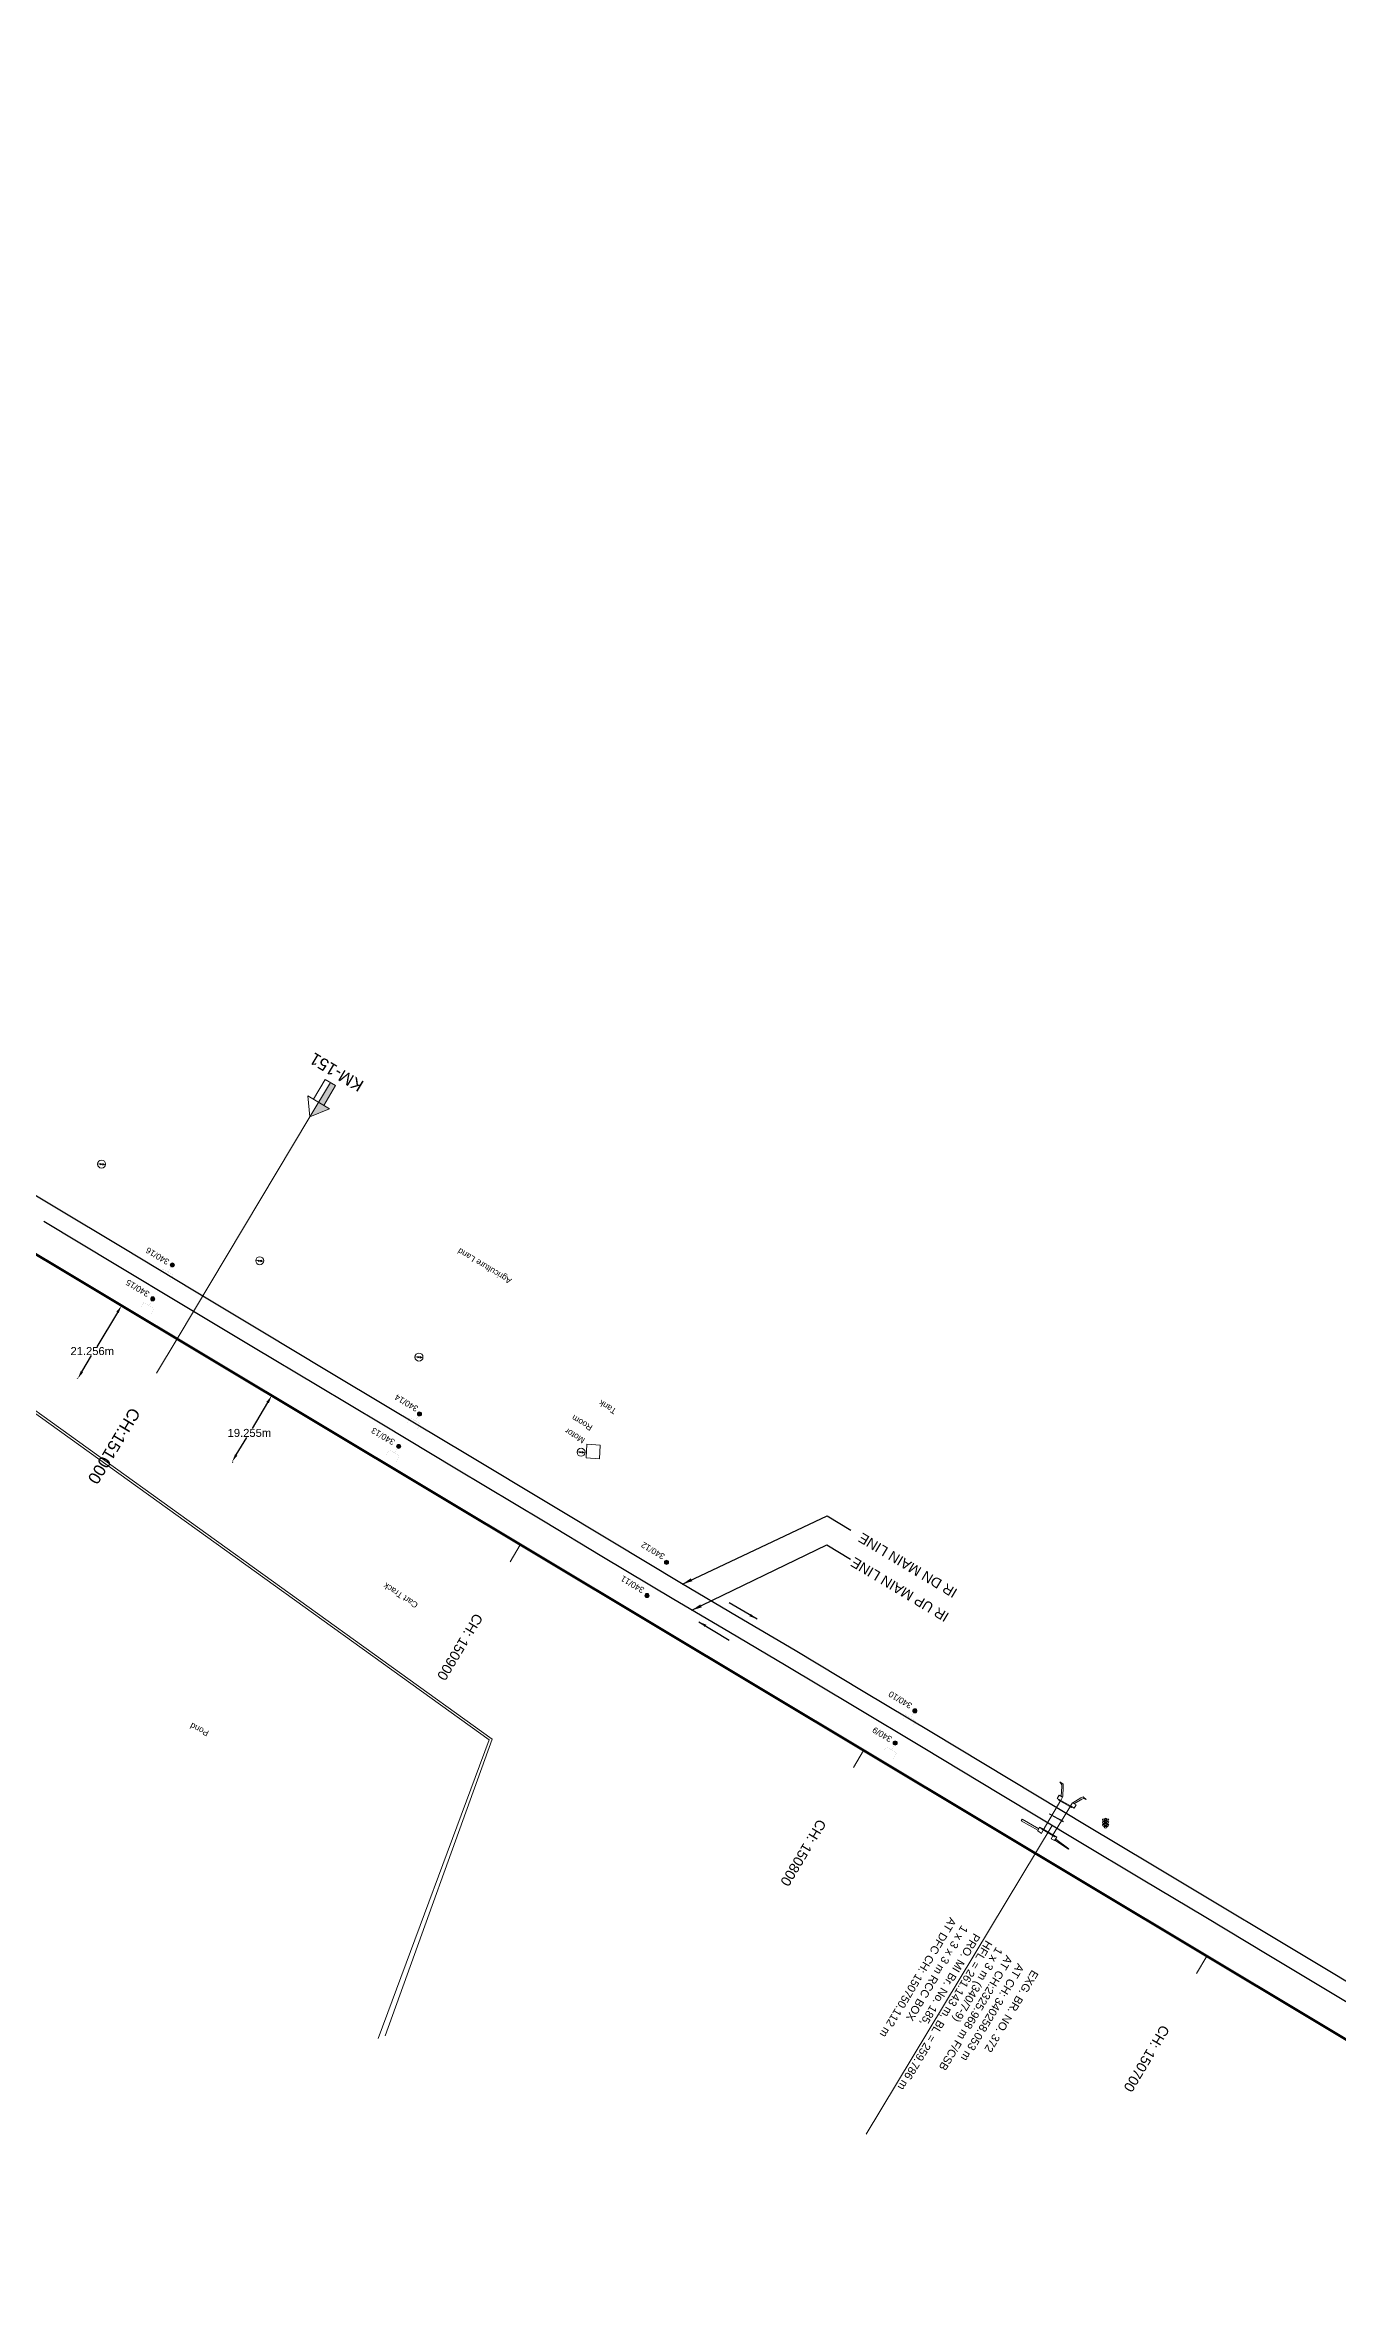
# Model space of a CAD drawing. Header units: metres. Extents: x 592467 to 614288, y 3398001 to 3402649.
# Drawn here: x 610781 to 611104, y 3401545 to 3402104 of the extents above; entities that cross this region are included whole.
import ezdxf
from ezdxf.enums import TextEntityAlignment as Align

# ---------------------------------------------------------------- set-up
doc = ezdxf.new("R2010")
doc.units = ezdxf.units.M
doc.header["$MEASUREMENT"] = 0
doc.layers.get('0').update_dxf_attribs({"lineweight": 0})
doc.layers.get('Defpoints').update_dxf_attribs({"lineweight": 0})
for name, color, linetype, lineweight in [('Bounary Dim', 10, 'Continuous', 13), ('Commercial Building Pucca', 7, 'Continuous', 13), ('Culvert Parapet', 7, 'Continuous', 0), ('Electric Pole', 7, 'Continuous', 13), ('EXISTING BRIDGE DETAILS', 7, 'Continuous', 0), ('Existing IR Track', 143, 'Continuous', 0), ('flow direction', 7, 'Continuous', 0), ('OHE MAST', 7, 'Continuous', 0), ('OHE MAST TEXT', 7, 'Continuous', 0), ('Pond Bottom', 5, 'Continuous', 0), ('Pond Top', 5, 'Continuous', 0), ('Proposed Chainage', 10, 'Continuous', 0), ('SFL', 7, 'Continuous', 13), ('Side Details', 7, 'Continuous', 13), ('Sign Board', 7, 'Continuous', 13), ('Subroad Edge', 34, 'Continuous', 0), ('Text', 7, 'Continuous', 13), ('Wing Wall', 7, 'Continuous', 0)]:
    doc.layers.add(name, color=color, linetype=linetype, lineweight=lineweight)
doc.styles.add('ARIAL', font='arial.ttf')
doc.styles.get("Standard").update_dxf_attribs({"font": 'arial.ttf'})
doc.styles.add('Style-Arial', font='arial.ttf')
doc.styles.add('Text', font='arial.ttf', dxfattribs={"height": 2})
doc.dimstyles.new('ISO-25', dxfattribs={"dimtxt": 2.5, "dimasz": 2.5, "dimexe": 1.25, "dimexo": 0.625, "dimtad": 1, "dimtxsty": 'Standard', "dimcen": 2.5, "dimadec": 0, "dimazin": 0, "dimtfac": 1, "dimtmove": 0, "dimatfit": 3, "dimfxl": 1, "dimarcsym": 0})
doc.dimstyles.get("Standard").update_dxf_attribs({"dimtxt": 8, "dimasz": 0.18, "dimexe": 0.18, "dimexo": 0.0625, "dimgap": 0.09, "dimtad": 0, "dimtih": 1, "dimtoh": 1, "dimdec": 3, "dimzin": 0, "dimdsep": 46, "dimtxsty": 'Standard', "dimcen": 0.09, "dimadec": 0, "dimazin": 0, "dimtfac": 1, "dimtdec": 3, "dimtofl": 0, "dimtmove": 0, "dimatfit": 3, "dimfxl": 1, "dimtolj": 1, "dimtzin": 0, "dimarcsym": 0})

# ---------------------------------------------------------------- blocks, each defined once
blk = doc.blocks.new('EP')
at = {"extrusion": (0, 0, -1)}
blk.add_hatch(color=8, dxfattribs=at).paths.add_polyline_path([(-0.31, -0.24), (-0.94, -0.01), (-0.41, -0.1), (-0.43, 0.15), (0.21, -0.05), (0.21, 0.16), (0.93, -0.01), (0.31, 0.07), (0.31, -0.19), (-0.31, 0)])
at = {"color": 8}
for p, q in [((-0.93, -0.01), (-0.21, 0.16)), ((-0.31, 0.07), (-0.93, -0.01)), ((-0.31, -0.19), (-0.31, 0.07)), ((0.31, 0), (-0.31, -0.19)), ((-0.21, 0.16), (-0.21, -0.05)), ((-0.21, -0.05), (0.43, 0.15)), ((0.31, -0.24), (0.31, 0)), ((0.43, 0.15), (0.41, -0.1)), ((0.94, -0.01), (0.31, -0.24)), ((0.41, -0.1), (0.94, -0.01))]:
    blk.add_line(p, q, dxfattribs=at)
blk.add_circle((0, 0), 1, dxfattribs=at)
blk = doc.blocks.new('SIG')
for color, points in [(1, [(-0.22, 0.42, 0.180295), (-0.01, 0.33, -0.00255), (0.01, 0.33, -0.00255), (0.02, 0.33, 0.180295), (0.23, 0.42, -0.002654), (0.25, 0.44, 0.184495), (0.33, 0.65, 1.000001), (-0.32, 0.65, 0.184495), (-0.24, 0.44, -0.002654)]), (2, [(0.23, -0.23, -0.002654), (0.25, -0.21, 0.184495), (0.33, 0.01, 1.000001), (-0.32, 0.01, 0.184495), (-0.24, -0.21, -0.002654), (-0.22, -0.23, 0.180295), (-0.01, -0.32, -0.00255), (0.01, -0.32, -0.00255), (0.02, -0.32, 0.180295)]), (3, [(0.23, -0.88, -0.002654), (0.25, -0.86, 0.184495), (0.33, -0.64, 1.000001), (-0.32, -0.64, 0.184495), (-0.24, -0.86, -0.002654), (-0.22, -0.88, 0.395599)])]:
    blk.add_hatch(color=color).paths.add_polyline_path(points)
for p, q in [((-0.31, 0.98), (-0.32, -0.9)), ((0.33, -0.9), (0.32, 0.98))]:
    blk.add_line(p, q)
at = {"flags": 128}
for points in [[(-0.31, 0.98), (-0.81, 0.98, 0.198758), (-0.42, 0.41, 0.003814), (-0.31, 0.39)], [(-0.31, 0.33), (-0.81, 0.33, 0.198758), (-0.42, -0.23, 0.003727), (-0.32, -0.26)], [(0.32, 0.98), (0.82, 0.98, -0.198758), (0.44, 0.41, -0.003814), (0.32, 0.39)], [(0.32, 0.33), (0.82, 0.33, -0.198758), (0.44, -0.23, -0.003727), (0.33, -0.26)], [(-0.32, -0.32), (-0.81, -0.32, 0.198758), (-0.42, -0.88, 0.003639), (-0.32, -0.9)], [(0.33, -0.32), (0.82, -0.32, -0.198758), (0.44, -0.88, -0.003639), (0.33, -0.9)]]:
    blk.add_lwpolyline(points, format="xyb", dxfattribs=at)
for centre, radius, start, end in [((0.01, 0.91), 0.324, 12.4049, 167.5951), ((0.01, 0.81), 0.357, 27.7578, 152.2422), ((0.01, -0.9), 0.324, 181.4572, 358.5428)]:
    blk.add_arc(centre, radius, start, end)
blk = doc.blocks.new('OHE MAST')
at = {"layer": 'OHE MAST'}
h = blk.add_hatch(color=256, dxfattribs=at)
edge = h.paths.add_edge_path()
edge.add_arc((0, 0), 0.514, 0, 360)
at = {"layer": 'OHE MAST', "lineweight": 13, "const_width": 0.01, "flags": 128}
for points in [[(1.5, 3.5), (1.5, 2), (-1.5, 2), (-1.5, 3.5)], [(0, 2), (0, 0)]]:
    blk.add_lwpolyline(points, dxfattribs=at)
at = {"layer": 'OHE MAST'}
blk.add_circle((0, 0), 0.514, dxfattribs=at)
blk = doc.blocks.new('*D333')
at = {"layer": 'Bounary Dim', "color": 0, "lineweight": -2, "transparency": 16777216}
for p, q in [((610837.5, 3401766.68), (610837.6, 3401766.62)), ((610836.42, 3401765), (610832.53, 3401758.52)), ((610828.58, 3401751.92), (610831.2, 3401756.29)), ((610827.6, 3401750.17), (610827.7, 3401750.11))]:
    blk.add_line(p, q, dxfattribs=at)
at = {"layer": 'Bounary Dim', "color": 0, "lineweight": 13, "transparency": 16777216}
for points in [[(610836.13, 3401765.17), (610836.71, 3401764.83), (610837.45, 3401766.72)], [(610828.29, 3401752.09), (610828.86, 3401751.75), (610827.55, 3401750.2)]]:
    blk.add_solid(points, dxfattribs=at)
at = {"layer": 'Defpoints', "color": 0, "lineweight": 13, "transparency": 16777216}
for p in [(610837.45, 3401766.72), (610837.45, 3401766.72), (610827.55, 3401750.2)]:
    blk.add_point(p, dxfattribs=at)
at = {"layer": 'Bounary Dim', "color": 0, "transparency": 16777216, "insert": (610831.87, 3401757.4), "char_height": 2, "attachment_point": 5}
blk.add_mtext('\\A1;19.255m', dxfattribs=at)
blk = doc.blocks.new('*D334')
at = {"layer": 'Bounary Dim', "color": 0, "lineweight": -2, "transparency": 16777216}
for p, q in [((610799.88, 3401789.25), (610799.78, 3401789.31)), ((610798.9, 3401787.5), (610793.78, 3401778.96)), ((610790.03, 3401772.7), (610792.45, 3401776.74)), ((610788.95, 3401771.02), (610788.85, 3401771.08))]:
    blk.add_line(p, q, dxfattribs=at)
at = {"layer": 'Bounary Dim', "color": 0, "lineweight": 13, "transparency": 16777216}
for points in [[(610798.62, 3401787.67), (610799.19, 3401787.33), (610799.93, 3401789.21)], [(610789.74, 3401772.87), (610790.32, 3401772.53), (610789, 3401770.98)]]:
    blk.add_solid(points, dxfattribs=at)
at = {"layer": 'Defpoints', "color": 0, "lineweight": 13, "transparency": 16777216}
for p in [(610799.93, 3401789.21), (610799.93, 3401789.21), (610789, 3401770.98)]:
    blk.add_point(p, dxfattribs=at)
at = {"layer": 'Bounary Dim', "color": 0, "transparency": 16777216, "insert": (610792.61, 3401777.85), "char_height": 2, "attachment_point": 5}
blk.add_mtext('\\A1;21.256m', dxfattribs=at)
blk = doc.blocks.new('KM POST PLAN')
at = {"extrusion": (0, 0, -1)}
h = blk.add_hatch(color=256, dxfattribs=at)
h.paths.add_polyline_path([(0, -20), (0, -8.5), (3, -8.5), (3, -20)])
h.paths.add_polyline_path([(0, -8.5), (0, 0), (6.3, -8.5), (3, -8.5)], flags=16)
at = {"flags": 128}
for points in [[(0, 0), (-6.3, -8.5), (6.3, -8.5)], [(0, 0), (0, -20)], [(0, 0), (6.3, -8.5)], [(3, -8.5), (3, -20), (-3, -20), (-3, -8.5)]]:
    blk.add_lwpolyline(points, dxfattribs=at)
at = {"style": 'Style-Arial'}
blk.add_attdef('KM-POST', text='', height=6, dxfattribs=at).set_placement((0, -26, -263.9), align=Align.MIDDLE_CENTER)

msp = doc.modelspace()

# ---------------------------------------------------------------- linework, layer by layer
at = {"layer": 'Bounary Dim', "lineweight": 60, "flags": 128}
msp.add_lwpolyline([(611206.9249, 3401545.1605), (609365.8056, 3402649.187)], dxfattribs=at)
at = {"layer": 'Commercial Building Pucca'}
msp.add_3dface([(610916.1996, 3401754.6353), (610919.4692, 3401754.3842), (610919.3, 3401750.9384), (610916.0304, 3401751.1895)], dxfattribs=at)
msp.add_3dface([(610916.1996, 3401754.6353), (610919.4692, 3401754.3842), (610919.3, 3401750.9384), (610916.0304, 3401751.1895)], dxfattribs=at)
at = {"layer": 'Culvert Parapet'}
for points in [[(611033.9865, 3401665.8989), (611033.8706, 3401665.7021), (611037.2503, 3401663.7929), (611037.3662, 3401663.9896)], [(611033.9865, 3401665.8989), (611033.8706, 3401665.7021), (611037.2503, 3401663.7929), (611037.3662, 3401663.9896)], [(611031.7417, 3401662.242), (611035.1935, 3401660.3687), (611035.1646, 3401660.2534), (611031.7121, 3401662.127)], [(611031.7417, 3401662.242), (611035.1935, 3401660.3687), (611035.1646, 3401660.2534), (611031.7121, 3401662.127)], [(611033.1049, 3401656.4956), (611033.1597, 3401656.637), (611029.7773, 3401658.6142), (611029.7213, 3401658.4697)], [(611033.1049, 3401656.4956), (611033.1597, 3401656.637), (611029.7773, 3401658.6142), (611029.7213, 3401658.4697)]]:
    msp.add_3dface(points, dxfattribs=at)
at = {"layer": 'EXISTING BRIDGE DETAILS', "linetype": 'Continuous', "lineweight": 0, "flags": 128}
msp.add_lwpolyline([(611032.3895, 3401659.2922), (610985.9848, 3401582.178)], dxfattribs=at)
at = {"layer": 'Existing IR Track', "color": 0, "lineweight": 30, "flags": 128}
for points in [[(611119.9172, 3401611.9336), (611088.4357, 3401630.8176), (611072.8732, 3401640.1599), (611057.0816, 3401649.6197), (611041.3053, 3401659.0706), (611021.8321, 3401670.7725), (611002.309, 3401682.5046), (610985.2277, 3401692.7658), (610968.1925, 3401702.9994), (610953.9213, 3401711.4408), (610939.8177, 3401719.7829), (610922.2562, 3401730.3463), (610907.4345, 3401739.262), (610885.9274, 3401752.1667), (610867.1178, 3401763.4503), (610851.1284, 3401773.0439), (610835.2501, 3401782.5708), (610817.733, 3401793.0948), (610800.4735, 3401803.4641), (610782.8851, 3401814.037), (610765.5937, 3401824.4315)], [(611117.595, 3401608.1745), (611101.9307, 3401617.585), (611086.1173, 3401627.0671), (611070.7618, 3401636.2748), (611054.7617, 3401645.8658), (611039.1935, 3401655.1978), (611019.5226, 3401667.0351), (611000.1454, 3401678.6957), (610982.9202, 3401689.0323), (610965.9575, 3401699.2114), (610951.5954, 3401707.6797), (610937.9171, 3401715.7447), (610919.916, 3401726.5587), (610905.3403, 3401735.3156), (610883.5816, 3401748.3718), (610864.9395, 3401759.5579), (610848.7773, 3401769.2387), (610832.8964, 3401778.7509), (610815.3727, 3401789.2763), (610798.5245, 3401799.3962), (610780.5201, 3401810.2108)]]:
    msp.add_lwpolyline(points, dxfattribs=at)
at = {"layer": 'Pond Bottom', "flags": 128}
msp.add_lwpolyline([(610773.7619, 3401642.6361), (610752.3706, 3401681.7824), (610757.6611, 3401734.2013), (610767.4111, 3401770.0537), (610891.7429, 3401680.7463), (610864.0308, 3401606.0626)], dxfattribs=at)
msp.add_lwpolyline([(610773.7619, 3401642.6361), (610752.3706, 3401681.7824), (610757.6611, 3401734.2013), (610767.4111, 3401770.0537), (610891.7429, 3401680.7463), (610864.0308, 3401606.0626)], dxfattribs=at)
at = {"layer": 'Pond Top', "flags": 128}
msp.add_lwpolyline([(610773.4369, 3401641.6943), (610751.5779, 3401682.0174), (610755.4458, 3401734.9166), (610766.2365, 3401771.6572), (610892.5501, 3401680.8983), (610865.751, 3401606.73)], dxfattribs=at)
msp.add_lwpolyline([(610773.4369, 3401641.6943), (610751.5779, 3401682.0174), (610755.4458, 3401734.9166), (610766.2365, 3401771.6572), (610892.5501, 3401680.8983), (610865.751, 3401606.73)], dxfattribs=at)
at = {"layer": 'Proposed Chainage', "lineweight": 0}
msp.add_lwpolyline([(610846.9579, 3401836.3886), (610813.7868, 3401780.9056)], dxfattribs=at)
at = {"layer": 'Proposed Chainage', "linetype": 'Continuous', "lineweight": 0, "flags": 128}
for points in [[(610808.6441, 3401772.3293), (610813.7868, 3401780.9056)], [(610896.978, 3401725.19), (610899.5493, 3401729.4781)], [(610982.7405, 3401673.7625), (610985.3119, 3401678.0506)], [(611068.5031, 3401622.335), (611071.0744, 3401626.6231)]]:
    msp.add_lwpolyline(points, dxfattribs=at)
at = {"layer": 'SFL', "flags": 128}
for points in [[(611030.1253, 3401658.1436), (611034.5818, 3401665.6526)], [(611030.1253, 3401658.1436), (611034.5818, 3401665.6526)], [(611037.0034, 3401664.1358), (611032.5041, 3401656.784)], [(611037.0034, 3401664.1358), (611032.5041, 3401656.784)]]:
    msp.add_lwpolyline(points, dxfattribs=at)
at = {"layer": 'Wing Wall', "flags": 128}
for points in [[(611034.5803, 3401665.5514), (611035.0095, 3401666.4009), (611034.1466, 3401666.8656), (611033.622, 3401666.0823), (611034.5803, 3401665.5514)], [(611034.5803, 3401665.5514), (611035.0095, 3401666.4009), (611034.1466, 3401666.8656), (611033.622, 3401666.0823), (611034.5803, 3401665.5514)], [(611035.0377, 3401666.5275), (611035.1831, 3401668.948), (611035.1898, 3401669.5951), (611034.3046, 3401670.1865), (611034.8296, 3401669.4823), (611034.8476, 3401668.9316), (611034.6491, 3401666.6837)], [(611035.0377, 3401666.5275), (611035.1831, 3401668.948), (611035.1898, 3401669.5951), (611034.3046, 3401670.1865), (611034.8296, 3401669.4823), (611034.8476, 3401668.9316), (611034.6491, 3401666.6837)], [(611037.5321, 3401665.0065), (611039.6084, 3401666.2031), (611040.184, 3401666.4401), (611040.9056, 3401665.7692), (611040.206, 3401666.043), (611039.8513, 3401665.917), (611037.9589, 3401664.7887)], [(611037.5321, 3401665.0065), (611039.6084, 3401666.2031), (611040.184, 3401666.4401), (611040.9056, 3401665.7692), (611040.206, 3401666.043), (611039.8513, 3401665.917), (611037.9589, 3401664.7887)], [(611029.0612, 3401658.489), (611024.8876, 3401660.8674), (611024.7059, 3401660.4586), (611028.8446, 3401658.172)], [(611029.0612, 3401658.489), (611024.8876, 3401660.8674), (611024.7059, 3401660.4586), (611028.8446, 3401658.172)], [(611036.9798, 3401664.1996), (611037.4594, 3401664.9372), (611038.3858, 3401664.4289), (611037.8748, 3401663.5921), (611036.9798, 3401664.1996)], [(611036.9798, 3401664.1996), (611037.4594, 3401664.9372), (611038.3858, 3401664.4289), (611037.8748, 3401663.5921), (611036.9798, 3401664.1996)], [(611033.3009, 3401655.9198), (611036.6094, 3401653.4702), (611036.464, 3401653.3461), (611033.0935, 3401655.6436)], [(611033.3009, 3401655.9198), (611036.6094, 3401653.4702), (611036.464, 3401653.3461), (611033.0935, 3401655.6436)]]:
    msp.add_lwpolyline(points, dxfattribs=at)
for points in [[(611030.1235, 3401658.2146), (611029.6399, 3401658.4932), (611029.683, 3401658.6062), (611029.2568, 3401658.8789), (611028.8569, 3401657.9907), (611029.7236, 3401657.3263), (611030.1235, 3401658.2146)], [(611030.1235, 3401658.2146), (611029.6399, 3401658.4932), (611029.683, 3401658.6062), (611029.2568, 3401658.8789), (611028.8569, 3401657.9907), (611029.7236, 3401657.3263), (611030.1235, 3401658.2146)], [(611032.6102, 3401656.7215), (611033.0867, 3401656.4598), (611033.1915, 3401656.6217), (611033.5509, 3401656.4092), (611032.9501, 3401655.5314), (611032.1473, 3401655.9944), (611032.6102, 3401656.7215)], [(611032.6102, 3401656.7215), (611033.0867, 3401656.4598), (611033.1915, 3401656.6217), (611033.5509, 3401656.4092), (611032.9501, 3401655.5314), (611032.1473, 3401655.9944), (611032.6102, 3401656.7215)]]:
    msp.add_lwpolyline(points, close=True, dxfattribs=at)

# ---------------------------------------------------------------- block references
at = {"layer": 'Electric Pole', "xscale": 0.9997078270183114, "yscale": 0.9997078270183114, "zscale": 0.9997078270183114}
for p in [(610794.925, 3401824.5751), (610794.925, 3401824.5751), (610834.4517, 3401800.4411), (610834.4517, 3401800.4411), (610874.2361, 3401776.3491), (610874.2361, 3401776.3491), (610914.725, 3401752.5955), (610914.725, 3401752.5955)]:
    msp.add_blockref('EP', p, dxfattribs=at)
at = {"layer": 'OHE MAST', "rotation": 149.0208306527207}
for p in [(610812.6027, 3401799.3941), (610807.7258, 3401790.9048), (610874.3521, 3401762.1531), (610869.1597, 3401754.032), (610936.0659, 3401725.0657), (610931.2061, 3401716.7693), (610998.1132, 3401687.9503), (610993.1937, 3401679.8921)]:
    msp.add_blockref('OHE MAST', p, dxfattribs=at)
at = {"layer": 'Proposed Chainage', "lineweight": 0}
ref = msp.add_blockref('KM POST PLAN', (610846.9579, 3401836.3886), dxfattribs=dict(at, xscale=0.4999999999999995, yscale=0.4999999999999995, zscale=0.4999999999999995, rotation=149.1235960363801))
ref.add_attrib('KM-POST', 'KM-151', dxfattribs={"layer": '0', "color": 10, "height": 3, "rotation": 149.123596, "style": 'Style-Arial'}).set_placement((610853.6293, 3401847.5461, -131.9737), align=Align.MIDDLE_CENTER)
at = {"layer": 'Sign Board', "xscale": 0.9997078270183114, "yscale": 0.9997078270183114, "zscale": 0.9997078270183114}
msp.add_blockref('SIG', (611045.7528, 3401659.8714), dxfattribs=at)
msp.add_blockref('SIG', (611045.7528, 3401659.8714), dxfattribs=at)

# ---------------------------------------------------------------- texts
at = {"layer": 'EXISTING BRIDGE DETAILS', "color": 10, "style": 'ARIAL'}
for s, p in [('AT DFC CH: 150750.112 m', (611006.8882, 3401636.527)), ('1 x 3 x 3 m RCC BOX', (611009.7896, 3401634.5121)), ('PRO. MI Br. No. 185, ', (611012.8499, 3401632.565))]:
    msp.add_text(s, height=2, rotation=239, dxfattribs=at).set_placement(p)
at = {"layer": 'EXISTING BRIDGE DETAILS', "style": 'ARIAL'}
for s, p in [('HFL = 261.143 m, BL = 259.786 m', (611015.8632, 3401630.7844)), ('AT CH:2325.968 m F/CSB', (611020.9502, 3401627.0533)), ('1 x 3 m (340/7-9)', (611018.444, 3401629.1018)), ('AT CH: 340258.053 m', (611023.7946, 3401625.0122)), ('EXG. BR. NO. 372 ', (611027.3924, 3401623.3673))]:
    msp.add_text(s, height=2, rotation=239, dxfattribs=at).set_placement(p)
at = {"layer": 'Existing IR Track', "color": 7, "lineweight": 0, "style": 'ARIAL'}
for s, p in [('IR DN MAIN LINE', (610984.3626, 3401731.5071)), ('IR UP MAIN LINE', (610982.447, 3401725.3998))]:
    msp.add_text(s, height=2.5, rotation=149, dxfattribs=at).set_placement(p, align=Align.MIDDLE_RIGHT)
at = {"layer": 'OHE MAST TEXT', "style": 'ARIAL'}
for s, p in [('340/16', (610812.0503, 3401800.5899)), ('340/15', (610807.0841, 3401792.5648)), ('340/14', (610874.2464, 3401763.8783)), ('340/13', (610868.3912, 3401755.564)), ('340/12', (610935.8158, 3401726.9718)), ('340/11', (610930.7108, 3401718.5531)), ('340/10', (610997.5989, 3401689.6808)), ('340/9', (610992.5753, 3401681.3226))]:
    msp.add_text(s, height=1.5, rotation=149, dxfattribs=at).set_placement(p)
at = {"layer": 'Proposed Chainage', "color": 1, "lineweight": 0, "attachment_point": 4, "rotation": 239.051007, "line_spacing_factor": 0.6, "style": 'Style-Arial'}
for s, insert, char_height in [('CH:151000', (610803.5013, 3401763.2531), 3), ('CH: 150900', (610889.2639, 3401711.9089), 2.5), ('CH: 150800', (610975.0264, 3401660.4814), 2.5), ('CH: 150700', (611060.7889, 3401609.054), 2.5)]:
    msp.add_mtext(s, dxfattribs=dict(at, insert=insert, char_height=char_height))
at = {"layer": 'Side Details'}
msp.add_text('Agriculture Land', height=1.5, rotation=148.93118, dxfattribs=at).set_placement((610897.5283, 3401795.8125))
at = {"layer": 'Subroad Edge', "style": 'Text'}
msp.add_text('Cart Track', height=1.5, rotation=146.932706, dxfattribs=at).set_placement((610874.1631, 3401714.7572))
at = {"layer": 'Text', "color": 0, "style": 'ARIAL'}
for s, rotation, p in [('Room', 149.043562, (610917.7566, 3401759.138)), ('Tank', 148.269462, (610923.7329, 3401763.2731)), ('Motor', 149.043562, (610915.8478, 3401755.9521)), ('Pond', 153.715637, (610821.903, 3401682.8644))]:
    msp.add_text(s, height=1.5, rotation=rotation, dxfattribs=at).set_placement(p)

# ---------------------------------------------------------------- dimensions: what is measured, and where the dimension line sits
at = {"layer": 'Bounary Dim'}
for base, p1, p2, picture, middle in [((610799.9324, 3401789.2134), (610789.0011, 3401770.9839), (610799.9324, 3401789.2134), '*D334', (610792.6102, 3401777.8467)), ((610837.4491, 3401766.7165), (610827.5466, 3401750.2026), (610837.4491, 3401766.7165), '*D333', (610831.8651, 3401757.4044))]:
    dim = msp.add_linear_dim(base=base, p1=p1, p2=p2, angle=59.051007, dimstyle='Standard', override={"dimtxt": 2, "dimasz": 2, "dimdsep": 0, "dimpost": 'm', "dimtmove": 2}, dxfattribs=at)
    dim.commit()
    dim.dimension.update_dxf_attribs({"geometry": picture, "text_midpoint": middle, "dimtype": 161, "text_rotation": 180})

# ---------------------------------------------------------------- leaders
at = {"layer": 'Existing IR Track', "color": 7, "lineweight": 0}
for points in [[(610940.0597, 3401719.6398), (610976.1868, 3401736.6847), (610982.105, 3401733.1197)], [(610942.4219, 3401713.0886), (610976.1189, 3401729.4345), (610982.0371, 3401725.8695)]]:
    msp.add_leader(points, dimstyle='ISO-25', override={"dimtxt": 0.5, "dimtad": 0}, dxfattribs=at)
at = {"layer": 'flow direction', "lineweight": 0}
for points in [[(610958.6834, 3401710.8857), (610951.6809, 3401714.9297)], [(610944.1258, 3401710.2311), (610951.7409, 3401705.6026)]]:
    msp.add_leader(points, dimstyle='ISO-25', override={"dimtxt": 0.5, "dimasz": 2, "dimtad": 0}, dxfattribs=at)

doc.saveas('drawing.dxf')
